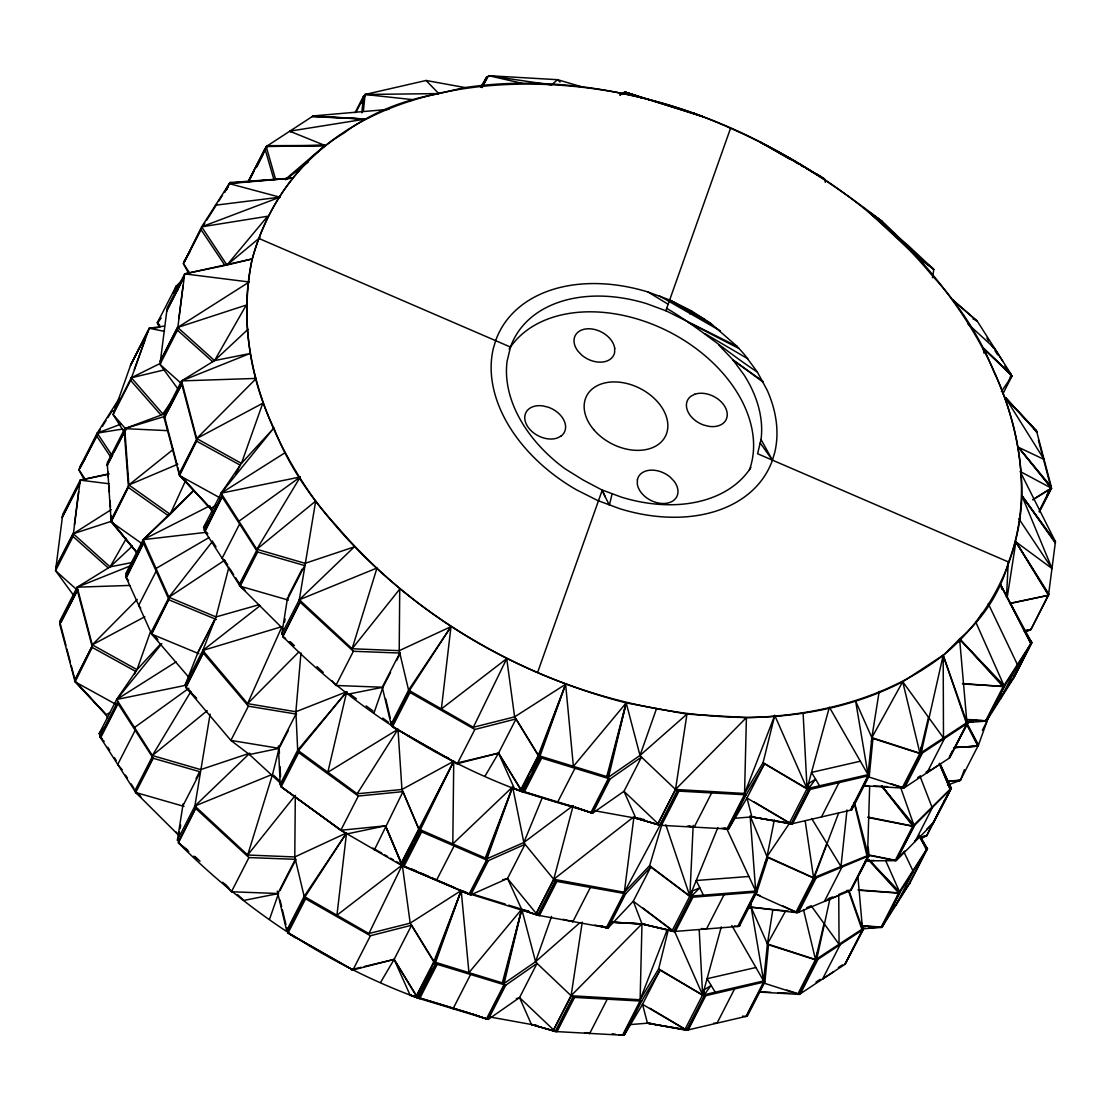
<?xml version="1.0" encoding="UTF-8"?>
<svg xmlns="http://www.w3.org/2000/svg" width="1111" height="1111" viewBox="0 0 1111 1111"><rect width="100%" height="100%" fill="white"/><g stroke="black" fill="none" stroke-linecap="round" stroke-linejoin="round"><path stroke-width="1.5" d="M300.97 652.976L295.873 711.748L297.692 750.161L357.186 793.768L401.946 789.49L453.746 761.257L452.802 843.929L487.007 858.761L523.837 842.527L573.193 805.544L553.764 879.287L536.266 913.492L537.613 915.2L608.148 927.949L633.284 901.229L650.782 867.024L691.125 897.341L755.244 892.3L756.855 892.05L767.951 857.595L814.613 878.537L869.094 855.734L868.219 847.29M854.137 802.614L866.955 855.831L867.552 855.442L867.594 852.637L866.955 855.831L813.585 877.746L796.087 911.95L782.102 905.632M867.552 855.442L869.649 786.56M639.256 999.706L640.13 999.761L641.977 923.866L612.244 922.13L645.408 924.227M743.69 793.421L744.564 793.476L746.411 717.581C816.196 716.22 887.245 698.652 943.183 655.323C991.012 616.286 1019.898 557.361 1021.884 495.7C1022.259 388.114 958.529 292.554 882.453 221.603L881.703 221.033C826.667 178.677 768.048 140.625 702.499 116.516L626.382 92.463L624.59 92.019L620.202 95.046M693.181 825.362L689.862 896.091L672.349 930.296L642.852 907.993M1006.51 597.274L1008.177 563.194M774.367 819.849L766.979 856.664L755.688 891.036L691.584 896.077L699.819 887.828L691.834 891.23L691.584 896.077L689.862 896.091L649.616 865.677L661.753 824.959M108.947 473.8L80.228 480.146L62.73 514.351L55.55 570.693L73.854 595.718M76.937 589.816L55.55 570.693L73.048 536.488L80.228 480.146L108.781 474.203M693.139 113.003L702.499 116.516C546.612 56.05 305.386 67.785 252.239 258.932L184.662 273.861L167.164 308.066L159.984 364.408L178.274 389.433M181.371 383.531L159.984 364.408L177.482 330.203L184.662 273.861L224.977 265.473L200.883 229.394L204.868 223.103M959.307 642.38L959.612 638.992L1003.969 685.543L1003.122 686.598L962.39 683.543M361.839 112.878L363.436 96.31L364.936 95.963L361.131 103.392M628.59 1024.703L647.463 1023.189L686.57 1030.286L747.411 1016.051L764.923 981.846L768.506 944.767L816.627 960.196L863.4 929.365L861.469 922.769M733.024 818.418L751.897 816.904L791.004 824.001L850.373 810.238L851.845 809.766L852.179 806.392M851.845 809.766L869.344 775.561L872.94 738.482L921.061 753.911L967.834 723.08L965.903 716.484M363.38 111.183L365.088 94.477L426.082 80.478L465.023 87.561M772.839 909.701L767.409 943.933L763.618 980.957L704.235 994.72L702.624 994.956L658.656 968.889L668.308 929.824M879.176 691.445L871.843 737.648L868.052 774.673L807.058 788.671L763.09 762.604L774.756 715.401L807.058 788.671L789.546 822.876L754.383 802.017M846.999 810.002L840.971 866.511L811.627 818.474M703.402 994.776L704.013 989.901L711.137 985.443L704.235 994.72L704.013 989.901M807.836 788.491L808.447 783.616L815.571 779.158L808.669 788.435L808.447 783.616M74.409 524.795L78.617 491.77M178.843 318.51L183.051 285.485M623.424 892.119L624.326 892.272L633.95 816.724L553.764 879.287L536.238 913.492L536.96 914.367M920.547 838.805L926.685 835.819L935.365 818.154M944.183 801.628L944.503 800.309M1039.368 512.046L1051.548 488.257L1020.12 471.453L1055.45 541.71L1048.478 595.288L1030.966 629.493L1024.842 632.478M650.782 867.024L625.646 893.744L556.917 881.426L555.111 880.995L525.031 844.291L488.326 860.664L486.562 860.011L469.05 894.216L402.307 865.83L340.827 830.25L281.18 786.796L280.194 784.366L297.692 750.161L346.743 691.709L298.456 750.717L298.678 752.605L358.325 796.045L403.001 791.615L418.639 829.014L452.802 843.929L512.629 786.88L523.837 842.527L525.031 844.291L507.533 878.495L470.828 894.869L402.307 865.83L419.889 831.125L401.946 789.49L397.988 729.274L327.828 772.242L346.743 691.709L295.873 711.748L247.572 703.652L202.785 650.463L216.006 616.924L228.935 567.054M764.923 981.846L704.068 996.081L660.031 970.125L642.519 1004.33L624.174 1035.299L555.194 1031.522L553.584 1029.939L571.096 995.734L582.247 922.116M869.344 775.561L808.502 789.796L764.451 763.84L746.953 798.045L728.608 829.014L659.628 825.237L658.018 823.654L675.53 789.449L686.945 714.123L746.411 717.581L675.53 789.449L657.99 823.654M188.787 851.734L178.454 842.888L178.677 841.43L196.189 807.225L178.454 842.888C246.545 911.284 328.842 965.598 419.666 998.65L488.243 1019.412L519.545 997.595L537.044 963.39L535.571 961.723L521.753 909.187L508.657 905.159M285.471 638.811L282.888 636.603L283.111 635.145L300.609 600.94L282.888 636.603C350.979 704.999 433.276 759.313 524.086 792.365L592.677 813.127L623.979 791.31L641.478 757.105L640.005 755.438L626.187 702.902C504.505 671.586 391.933 601.69 315.677 501.103C265.598 432.165 233.185 344.479 252.239 258.932L226.963 265.057L201.646 226.838L230.005 182.551L292.082 178.121L229.158 183.607L224.589 192.522M816.113 959.126L817.029 953.113L816.807 958.835L815.502 959.515L798.004 993.72L786.782 990.082M920.533 752.841L921.463 746.828L921.241 752.55L919.936 753.23L902.438 787.435L891.216 783.797M1007.219 597.371L1015.885 541.862L1052.034 568.526L1021.884 495.7L1055.45 541.71M178.677 841.43L177.385 840.222L183.148 803.808M177.385 840.222L194.883 806.017L210.104 714.109M283.111 635.145L281.819 633.937L287.582 597.524M281.819 633.937L299.317 599.746L315.677 501.103L256.794 549.251L221.103 493.187L241.448 463.37L273.861 428.013L221.103 493.187L203.591 527.392L204.993 531.655L240.157 586.205L283.291 629.159M932.504 277.694L933.823 269.417L913.867 253.877L868.385 211.673L881.703 221.033M179.468 832.028L178.857 835.444L135.723 792.49L99.782 736.482L117.877 701.388L118.072 703.735L153.221 758.285L200.299 771.853L182.801 806.058M180.079 828.612L180.69 825.195M284.513 622.327L285.124 618.91M830.014 898.452L816.807 958.835L862.483 928.879L857.859 875.996M965.973 719.303L966.917 722.594L943.183 655.323L921.241 752.55L966.917 722.594L959.612 638.992L1003.483 686.029L985.624 720.803L968.653 719.525M601.745 489.854L612.119 493.687L609.411 505.199L601.745 489.854L583.081 479.98L565.18 468.884A134.903 94.713 27.1 0 1 507.074 361.353L510.602 346.701A134.903 94.713 27.1 0 1 646.644 303.664L666.35 310.955L737.135 346.424L744.592 354.715L757.396 372.102L767.173 390.197A151.082 106.087 27.1 0 1 774.728 452.524L772.312 460.565A151.082 106.087 27.1 0 1 619.952 508.769L597.871 500.589L576.692 489.951A151.082 106.087 27.1 0 1 493.381 348.298L495.798 340.244A151.082 106.087 27.1 0 1 648.157 292.054L669.655 299.998M466.092 892.064L461.19 890.55L468.953 972.653L504.116 983.416L521.753 909.187L468.953 972.653L433.79 961.779L410.195 923.158L402.293 864.927L396.433 861.567M608.55 777.131L626.187 702.902L686.945 714.123L640.005 755.438L608.55 777.131L538.224 755.494L514.615 716.873L506.727 658.642L441.373 708.929L450.983 626.66L399.21 650.671L352.118 648.741L299.317 599.746L354.256 546.904L305.094 563.319L256.794 549.251L300.303 476.952L221.103 493.187L284.93 452.816M690.695 896.022L691.834 891.23M747.925 908.215L751.203 907.451L767.409 943.933L815.502 959.515L824.056 923.574L811.169 905.784L806.711 907.687M919.936 753.23L928.49 717.289L902.715 681.71L871.843 737.648L919.936 753.23L902.715 681.71M762.688 381.087L733.093 360.075L744.189 375.143A134.903 94.713 27.1 0 1 761.035 439.47L757.591 453.732L1008.594 562.041C1031.98 500.478 1021.523 429.846 993.706 371.435A307.664 216.034 27.1 0 0 932.171 275.556C871.718 202.174 788.921 150.193 700.944 115.933A410.084 287.943 27.1 0 0 463.565 87.811L437.359 93.935A307.664 216.034 27.1 0 0 344.104 132.987C297.734 160.706 265.654 208.34 251.947 260.127C240.476 317.052 248.822 377.309 274.417 429.346A307.664 216.034 27.1 0 0 335.953 525.225C437.04 644.186 591.913 715.998 747.939 717.525A410.084 287.943 27.1 0 0 903.882 681.071L944.156 654.518L960.487 638.103A307.664 216.034 27.1 0 0 1008.594 562.041M503.227 983.138L521.753 909.187L502.325 982.971M607.648 776.853L626.187 702.902L573.387 766.368L565.624 684.265L514.615 716.873L473.328 727.261L408.584 690.125L399.21 650.671L399.738 589.108L352.118 648.741L376.99 568.013L299.317 599.746M272.237 775.575L279.153 748.356L230.88 740.412L185.856 687.32L203.882 651.768L185.856 687.32L196.605 698.111M606.759 776.686L626.187 702.902M721.275 926.866L702.624 994.956L685.126 1029.161L649.949 1008.302M814.294 877.468L838.611 813.085M164.345 326.079L149.249 328.245L130.709 364.894L113.1 414.556L124.071 431.887M126.487 429.832L113.1 414.556L130.598 380.365L149.249 328.245L157.581 327.759M272.57 774.298L247.684 855.026L294.79 856.956L346.549 832.944L336.939 915.214L402.293 864.927L368.894 933.546L304.164 896.41L294.79 856.956L295.304 795.393L247.684 855.026L194.883 806.017L249.822 753.189L200.66 769.604L152.36 755.536L116.669 699.472L137.014 669.655L160.165 644.408M613.161 922.38L642.019 923.963L673.627 931.532L737.732 926.491L739.357 926.255L740.94 921.325M269.584 919.116L278.5 893.536L231.449 891.758L225.227 884.314M374.018 712.831L382.934 687.251L390.544 672.391M504.116 983.416L535.571 961.723L551.57 916.394M640.005 755.438L656.573 708.499M150.277 632.27L137.014 669.655L92.255 644.824L77.159 587.177L110.1 566.874L132.417 546.029M537.696 672.155L602.273 490.048L605.328 497.02M665.836 310.774L730.413 128.654M435.568 962.432L461.19 890.55L410.195 923.158L368.894 933.546M487.007 858.761L512.629 786.88L485.243 858.109M539.988 756.147L565.624 684.265L538.224 755.494L520.726 789.699L521.615 789.977L528.461 776.589M134.334 369.519L145.263 338.98M862.872 928.782L881.87 927.393L909.965 882.967M964.376 769.715L960.418 780.325L947.502 785.102M989.79 713.554L978.513 744.925L960.418 780.325L955.391 781.061M967.306 722.497L986.304 721.108L987.137 720.053L1013.815 677.891L1031.897 642.477L1026.161 633.881M1031.55 643.047L1004.65 685.862L987.137 720.053M857.956 889.828L898.688 892.883L927.06 848.61L920.533 836.444M954.446 747.62L977.916 746.12L978.513 744.925L967.084 723.636M1001.9 589.413L1000.469 584.525L1031.494 642.325L1013.399 677.724L1000.775 697.305M1030.897 643.519L1000.469 584.525L1030.897 643.519L1003.969 685.543L976.041 622.66L982.152 613.133M434.693 962.057L461.19 890.55L433.79 961.779L416.292 995.984L418.055 996.636M486.132 858.386L512.629 786.88M565.624 684.265L539.127 755.772L531.516 770.645M472.286 1014.037L488.243 1019.412L505.741 985.207L537.044 963.39L571.096 995.734L640.13 999.761L667.239 929.657M610.175 778.922L608.384 778.492L590.871 812.697L575.123 807.225L592.677 813.127L610.175 778.922L641.478 757.105L675.53 789.449L744.564 793.476L774.756 715.401M726.775 828.778L755.688 891.036L750.119 815.835L766.979 856.664L813.585 877.746L826.876 843.443M186.384 685.973L185.273 684.668L198.508 651.129L214.479 619.91M717.845 827.626L689.862 896.091L665.864 824.917M523.837 842.527L542.265 797.781M185.995 479.744L170.164 514.296L143.18 539.668L125.682 573.873L126.557 575.845L144.055 541.64L125.751 576.609L151.735 634.159L188.481 676.905M374.365 849.957L403.001 791.615M420.333 829.861L453.746 761.257L401.14 863.205L402.835 864.066M473.328 727.261L506.727 658.642M453.746 761.257L414.181 839.805M130.709 364.894L148.207 330.689M130.473 365.533L147.985 331.328M189.106 274.223L183.384 263.599L201.646 226.838L279.875 197.189L229.158 183.607M200.883 229.394L183.384 263.599L190.134 273.695M184.579 261.696L202.091 227.505M83.853 478.994L78.95 469.884L79.714 467.314L97.212 433.109L119.224 398.53M100.434 429.388L78.95 469.884L85.7 479.98M80.159 467.981L97.657 433.79M160.512 318.121L157.373 322.718L159.595 327.37L157.373 322.718L176.177 286.207L183.121 279.264M173.455 292.846L176.496 286.902M226.2 189.995L230.005 182.551L233.407 182.815M226.7 189.425L228.227 186.454M113.85 411.987L131.584 377.143M166.664 310.733L184.176 276.542M166.581 311.427L184.079 277.222M62.23 517.018L79.742 482.827M62.147 517.712L79.645 483.507M248.225 181.51L264.96 148.791L266.557 147.749M249.058 181.954L248.711 180.76L266.223 146.555L313.205 115.919L388.947 109.336M250.072 178.885L253.877 171.441M255.405 168.469L266.821 146.166L324.94 145.458L285.444 179.343M256.655 166.497L267.307 145.68L324.94 145.458L289.652 131.181L365.408 119.071L313.205 115.919M256.669 167.081L262.751 155.179M166.206 413.223L124.738 428.638L107.239 462.843L111.156 521.864L137.472 553.445M106.753 465.509L124.918 431.054L114.252 451.871M160.276 360.964L177.774 326.759M160.178 361.644L177.691 327.439L249.239 282L184.662 273.861M107.406 465.245L112.739 454.843M55.842 567.249L73.34 533.044M55.758 567.929L73.257 533.724L111.225 509.616M248.003 329.328L214.534 360.589L181.593 380.892L164.095 415.097L176.996 464.384M124.251 431.304L128.404 486.215L110.892 520.42L137.639 553.417M131.07 565.582L77.159 587.177L59.661 621.382L65.993 645.574M128.404 486.215L111.086 521.156L137.458 553.292M212.701 513.24L210.562 508.491L179.538 475.577L164.164 417.917L182.232 383.351M128.598 486.951L111.156 521.864L141.403 543.237M181.468 384.837L164.164 417.917M107.531 717.873L106.142 714.776L75.117 681.862L59.73 624.201L77.798 589.635L61.063 622.354M355.062 112.669L363.436 96.31M355.951 112.322L365.088 94.477L438.748 93.588L426.082 80.478M126.085 577.345L143.25 542.404M179.01 474.105L196.522 439.9L181.662 383.712M143.583 543.14L126.279 578.081L128.57 580.511M196.522 439.9L179.343 474.841L210.562 508.491L216.089 505.213M74.576 680.39L92.088 646.185L77.228 589.997M196.841 440.636L179.538 475.577L219.742 497.714M92.088 646.185L74.909 681.126L91.102 698.569M92.421 646.921L75.117 681.862L115.308 703.999M143.777 543.876L156.179 571.179L138.681 605.384L140.722 608.148M102.17 738.801L99.782 736.482L100.379 735.579L99.171 733.677L116.669 699.472L161.887 643.616M156.179 571.179L168.441 598.496L150.943 632.701L153.332 635.02M168.441 598.496L168.9 599.218L151.402 633.423L157.554 639.325M204.813 529.294L222.311 495.103L204.202 530.197L207.799 533.683M157.804 639.894L151.735 634.159L168.9 599.218M204.66 530.919L222.172 496.714L221.714 495.992M222.172 496.714L204.993 531.655L207.424 533.947M100.226 737.204L117.738 702.999M118.072 703.735L100.559 737.94L104.212 741.384M235.657 474.078L240.226 465.162L197.05 441.373M134.278 674.419L135.792 671.447L92.616 647.657M222.506 497.45L239.615 524.017L222.117 558.222L227.769 564.721M135.181 730.302L117.683 764.507L122.196 769.701M482.23 87.519L487.562 77.103L486.674 77.062L481.355 87.477L488.576 75.687L557.611 79.7L581.178 86.658M197.689 653.199L215.187 618.994M185.273 684.668L202.785 650.463L259.96 605.828M239.615 524.017L256.613 550.612L239.115 584.817L244.337 589.344M152.193 756.897L134.681 791.101L139.903 795.629M256.613 550.612L257.196 551.292L239.698 585.497L242.24 587.677M245.434 590.677L240.157 586.205L257.655 552L257.196 551.292M152.762 757.577L135.264 791.782L137.806 793.962M141 796.962L135.723 792.49L153.221 758.285M288.346 596.038L302.039 569.276M287.235 599.773L304.733 565.568L257.655 552M196.091 778.533L199.133 772.576M203.355 653.115L248.378 706.207L230.88 740.412L249.419 754.536L281.111 783.755M278.472 748.245L295.984 714.04M279.916 746.87L288.291 730.51M280.958 784.922L298.456 750.717M488.326 860.664L470.828 894.869L402.39 865.33L385.503 825.82L340.827 830.25L281.18 786.796L298.678 752.605M331.731 680.515L335.883 685.473L353.381 651.282L400.432 653.06M231.449 891.758L248.947 857.567L295.998 859.345L280.028 890.564M399.779 653.032L382.267 687.237L391.086 724.33L392.502 726.719L399.696 731.538M396.627 660.49L399.668 654.546M277.847 893.522L295.345 859.317M391.086 724.33L408.584 690.125L450.983 626.66L409.417 690.598L391.919 724.803L391.128 721.539M286.707 927.824L287.485 931.087L286.652 930.615L304.164 896.41L346.549 832.944L304.983 896.883L287.485 931.087L288.068 933.004L295.276 937.823M608.384 778.492L539.821 757.521L516.046 718.928L498.547 753.133L457.343 763.674L392.502 726.719L410.001 692.514L409.417 690.598M505.741 985.207L435.387 963.792L411.612 925.213L394.113 959.418L352.923 969.959L288.068 933.004L305.567 898.799L304.983 896.883M340.827 830.25L358.325 796.045M401.557 863.4L419.055 829.195M402.001 863.594L411.903 844.263M486.562 860.011L420.763 831.5L403.251 865.705L402.307 865.83L385.503 825.82L346.438 834.042L281.18 786.796M421.583 831.972L404.085 866.177L402.307 865.83M539.821 757.521L522.323 791.712L498.547 753.133L455.552 763.368L457.343 763.674L474.855 729.469L516.046 718.928M361.047 967.292L351.118 969.653L352.923 969.959L370.421 935.754L411.612 925.213M689.862 313.913L691.417 310.872L670.225 300.22L711.179 323.718L737.135 346.424M436.581 880.148L454.093 845.943M521.156 789.838L538.654 755.633M416.722 996.123L434.234 961.918M417.18 996.261L431.651 968.014M487.451 860.289L469.953 894.494L461.259 891.286L539.418 915.631L556.917 881.426M540.724 757.785L523.212 791.99L514.518 788.782L498.547 753.133L485.035 776.089M435.387 963.792L417.889 997.997L394.113 959.418L364.352 966.501M436.29 964.07L418.791 998.275L410.084 995.067L394.113 959.418L380.601 982.374M541.599 758.16L524.086 792.365L514.518 788.782L573.484 806.725M437.165 964.445L419.666 998.65L410.084 995.067L470.689 1013.51L410.084 995.067M574.998 768.27L557.486 802.475L514.518 788.782M453.052 1008.76L470.564 974.555M555.111 880.995L537.613 915.2L521.851 909.728L507.533 878.495L502.575 879.856M556.014 881.162L538.516 915.367L521.851 909.728L528.6 910.951M609.272 778.658L591.774 812.863L575.123 807.225M503.95 984.777L486.451 1018.981L472.258 1014.051M504.852 984.943L487.34 1019.148L472.203 1014.024M563.013 919.325L572.887 921.63L590.385 887.425M594.885 925.088L606.37 927.741L623.868 893.536M624.757 893.591L607.245 927.782L600.676 925.894M764.451 763.84L746.106 794.809L677.127 791.032L659.628 825.237L635.867 818.21L593.677 810.572M678.016 791.088L660.517 825.279L635.867 818.21L623.979 791.31L658.851 824.459M660.031 970.125L641.686 1001.094L572.707 997.317L555.194 1031.522L531.447 1024.495L490.937 1017.162M625.646 893.744L608.148 927.949L601.759 926.143M573.582 997.372L556.083 1031.563L531.447 1024.495L519.545 997.595L516.282 998.65M678.918 791.24L661.406 825.445L635.867 818.21L640.825 818.474M556.986 1031.73L574.484 997.525M687.278 826.126L694.139 827.181L711.637 792.976M584.567 1032.675L589.705 1033.466L607.203 999.261M691.125 897.341L673.627 931.532L633.284 901.229L642.019 923.963L674.474 931.476L691.972 897.271M721.775 828.264L726.886 829.028L744.398 794.837M692.847 897.313L675.349 931.518L642.019 923.963M745.231 794.768L727.733 828.973L724.483 828.223M639.964 1001.122L622.466 1035.313L619.049 1034.813M746.106 794.809L728.608 829.014L725.275 828.264M623.299 1035.258L640.797 1001.053M624.174 1035.299L641.686 1001.094M724.025 894.744L706.513 928.949L701.43 928.56M1009.302 379.712L1011.26 374.518L977.374 321.301L952.446 299.678L977.374 321.301M1002.914 393.808L1012.038 375.962L983.193 347.979L983.943 353.076M764.91 863.539L767.951 857.595M755.244 892.3L737.732 926.491L734.329 925.88M738.509 926.31L756.022 892.119M808.502 789.796L791.004 824.001L746.953 798.045L751.897 816.904L790.115 823.529M739.357 926.255L756.855 892.05M791.782 823.82L809.28 789.615M704.068 996.081L686.57 1030.286L642.519 1004.33L647.463 1023.189L687.348 1030.105L704.846 995.9M810.113 789.546L792.615 823.751L751.897 816.904M705.679 995.831L688.181 1030.036L684.793 1029.466M821.46 816.946L838.958 782.741M734.524 989.026L717.026 1023.217L713.637 1023.217M871.413 741.454L872.94 738.482M814.613 878.537L797.115 912.742L751.036 907.159L747.759 907.923L751.036 907.159L788.393 911.173M850.373 810.238L867.872 776.047M816.085 878.065L798.587 912.27L797.115 912.742L755.119 893.897M851.068 809.947L868.58 775.756M763.451 982.318L745.939 1016.523L742.537 1016.107M746.648 1016.232L764.146 982.041M841.902 867.191L824.404 901.396L798.587 912.27L791.796 911.548M1047.131 494.867L1051.298 486.799L1036.452 430.61L1005.344 397.557L1044.062 459.44L1018.343 447.205L1051.548 488.257L1032.924 499.728M1039.174 511.31L1051.298 486.799L1018.343 447.205L1051.548 488.257M1039.715 510.463L1051.131 488.16L1043.937 460.94M867.802 856.414L850.304 890.619L824.404 901.396L837.361 896.008M846.915 890.425L850.901 890.23L868.399 856.025M869.094 855.734L850.901 890.23M921.061 753.911L903.562 788.116L863.039 785.713M922.352 753.23L904.854 787.435L903.562 788.116L868.274 776.797M816.627 960.196L799.128 994.401L758.605 991.998M763.84 983.082L799.128 994.401L800.42 993.72L817.918 959.515M897.938 787.116L904.854 787.435L926.991 772.742L944.503 738.551M800.42 993.72L822.571 979.027L840.069 944.836M940.545 765.59L951.377 788.352L913.478 826.459L895.98 860.664L865.413 860.817M867.608 855.067L895.98 860.664L913.964 825.973M949.419 756.799L952.46 750.855M896.466 860.178L914.561 825.584M926.991 772.742L949.238 758.16L966.751 723.955M949.238 758.16L967.237 723.469M967.834 723.08L949.724 757.674M822.571 979.027L844.818 964.445L862.317 930.24M844.818 964.445L862.803 929.754M863.4 929.365L845.304 963.959M897.063 859.775L914.992 841.652L932.49 807.447M936.045 816.891L950.988 788.157L940.517 764.576M926.685 835.819L919.894 837.222L926.685 835.819L950.988 788.157L940.656 766.09M914.992 841.652L933.032 823.612L950.905 788.852M951.377 788.352L933.032 823.612M1004.65 685.862L986.304 721.108L965.945 719.65M897.257 896.299L898.785 893.313M982.36 730.302L986.929 721.386M922.672 841.582L927.477 848.762L899.368 893.188L881.87 927.393L861.511 925.935M882.231 926.824L900.216 892.147M1000.636 697.208L1002.15 694.236M1000.414 698.93L1017.912 664.739M910.659 875.246L912.187 872.274M895.98 905.215L913.492 871.024M1013.815 677.891L1031.897 642.477M909.381 884.162L927.477 848.762M554.417 1030.744L553.556 1029.939L571.096 995.734L641.977 923.866M553.764 879.287L624.326 892.272L660.476 824.473M767.409 943.933L785.769 910.673M214.534 360.589L246.239 305.081L177.691 327.439L214.534 360.589L249.781 353.576L181.593 380.892L196.689 438.539L241.448 463.37L262.779 403.224L196.689 438.539L256.28 378.407L181.593 380.892M112.419 520.948L73.257 533.724L110.1 566.874L126.376 538.363M480.632 87.255L486.674 77.062M744.564 793.476L763.09 762.604M640.13 999.761L658.656 968.889M190.536 692.097L152.36 755.536L207.229 710.665M206.729 220.159L216.923 204.035M218.784 201.105L222.492 195.23M224.353 192.3L228.061 186.426M102.295 426.443L106.003 420.583M107.864 417.653L111.572 411.778M114.35 407.39L118.058 401.515M357.186 793.768L397.988 729.274M184.148 261.029L189.648 252.391M79.714 467.314L85.214 458.676M1004.163 686.348L963.098 683.987M988.262 716.942L999.872 698.694M1013.635 677.085L1031.494 642.325L1025.772 633.659M882.939 924.63L890.98 912.006M892.758 909.201L895.438 904.979M909.562 882.801L927.06 848.61L920.422 838.541M985.624 720.803L986.471 719.747M870.302 855.262L895.341 860.275L912.839 826.07L950.141 789.199L939.517 763.285M896.341 903.59L908.965 884.009M766.979 856.664L790.115 822.362M203.591 527.392L207.424 521.781M99.171 733.677L102.99 728.066M1001.372 391.586L1012.038 375.962L983.193 347.979L1011.26 374.518M160.678 363.2L131.362 377.782L162.831 413.917L172.677 399.752M212.382 541.501L168.9 597.246L216.006 616.924L259.349 604.648M624.326 892.272L649.616 865.677M137.25 599.412L92.255 644.824L144.833 616.73M298.831 651.976L247.572 703.652L281.986 626.604L202.785 650.463M181.343 282.027L174.885 288.527L176.357 291.624M193.828 490.52L170.164 514.296L128.848 484.951L124.738 428.638L165.525 416.167M161.067 318.024L158.998 321.093M898.841 856.998L904.854 850.984M933.49 822.348L926.588 829.389M914.478 841.36L919.325 836.569M193.481 490.59L143.18 539.668L168.9 597.246L224.783 560.166M535.571 961.723L579.97 922.644M162.831 413.917L166.692 410.528M259.946 237.587L226.963 265.057L267.654 216.256L201.646 226.838M173.413 449.247L128.848 484.951L177.829 464.217M285.624 179.774L308.511 161.789M238.948 521.212L300.303 476.952M134.514 727.497L188.898 688.264M619.799 94.921L623.507 93.213M290.554 131.917L293.373 130.056M927.005 772.756L938.128 765.451M822.571 979.041L833.694 971.736M917.644 777.631L920.422 775.811M815.988 982.096L820.154 979.36M925.977 772.173L930.171 769.451M838.305 967.584L842.499 964.862M176.149 661.85L116.669 699.472L187.44 684.959M1032.744 499.7L1048.298 489.937M409.556 101.434L412.487 99.615L365.088 94.477M93.421 701.069L106.142 714.776L110.281 712.318M156.04 568.457L209.09 537.502M209.798 505.838L143.18 539.668L205.674 532.391M796.087 911.95L797.559 911.492M828.042 898.827L832.639 896.938M847.915 890.661L838.749 894.438L839.055 944.253L824.056 923.574M194.883 806.017L270.973 774.936M112.003 455.454L97.212 433.109L121.155 424.041M760.646 142.361L790.74 159.54L759.813 141.889L761.507 142.75M177.954 289.985L176.177 286.207L179.482 285.305M131.362 377.782L164.484 369.852M860.331 761.216L811.502 772.423L819.626 785.894M755.897 967.5L707.082 978.708L715.192 992.179M789.546 822.876L790.338 822.695M685.126 1029.161L685.904 1028.98M1027.606 630.256L1030.966 629.493L1048.798 593.982L1015.885 541.862L1048.478 595.288L1009.774 603.579M1024.245 630.937L1030.966 629.493L1024.203 630.909M249.419 754.536L279.153 748.356L279.403 753.341M1009.552 603.398L1048.478 595.288M110.1 566.874L133.598 562.194M278.5 893.536L243.892 900.41L237.546 894.563M97.212 433.109L122.599 429.054M215.409 205.216L279.875 197.189M110.975 411.501L114.364 411.084M966.709 721.872L970.111 721.567M978.624 720.817L982.041 720.511M869.094 927.546L874.204 927.102M176.177 286.207L179.579 285.916M966.389 722.192L973.139 721.65M979.902 721.095L986.665 720.539M861.955 928.477L865.33 928.199M868.705 927.935L878.843 927.102M229.644 183.121L292.082 178.121M748.925 876.468L696.222 880.509L703.402 895.147M977.916 746.12L954.363 747.495L977.916 746.12L966.209 723.428M77.159 587.177L129.779 585.428M324.94 145.458L266.223 146.555L275.625 179.44M865.636 860.581L874.204 860.47M650.852 1023.189L647.463 1023.189L681.39 1028.883M335.883 685.473L382.934 687.251L348.326 694.125L345.785 691.778M863.33 785.56L868.524 785.783M873.718 786.019L887.55 786.644M758.896 991.845L771.006 992.387M777.936 992.692L790.046 993.248M311.899 116.599L365.408 119.071L312.594 116.308M124.738 428.638L167.594 430.651M858.664 890.272L899.368 893.188M864.219 925.81L881.19 927.088L899.063 892.314L869.038 860.136M80.228 480.146L109.114 483.785M612.244 1033.785L615.647 1034.299M635.867 818.21L644.436 819.529M536.585 1025.286L531.447 1024.495L555.389 1031.272M248.378 706.207L296.651 714.151M868.413 817.585L913.478 826.459M867.774 817.057L912.839 826.07L881.467 785.866M149.249 328.245L164.525 331.397M521.712 83.2L488.576 75.687L551.445 84.936L557.611 79.7L560.055 82.047M521.851 909.728L528.447 911.256M723.567 828.237L726.886 829.028M689.098 825.89L694.139 827.181M586.344 1032.605L589.705 1033.466M559.097 802.906L573.512 806.794M240.157 586.205L288.457 600.121M135.723 792.49L184.023 806.405M973.014 318.926L976.347 319.899M600.037 925.866L606.37 927.741M702.499 116.516L624.59 92.019M471.008 893.577L505.394 904.146M694.014 113.378L694.917 113.655M569.707 920.644L572.887 921.63M625.479 92.296L641.936 97.879L626.382 92.463M612.119 493.687L621.466 497.159A134.903 94.713 27.1 0 0 750.925 467.453M169.233 599.954L216.395 619.494M151.735 634.159L198.883 653.699M259.53 238.74L510.518 347.076M419.889 831.125L420.763 831.5M411.848 869.08L416.625 871.163M419.805 872.552L429.36 876.704M432.54 878.093L454.816 887.786M755.702 893.675L760.355 895.785M687.723 322.051L739.037 348.535M705.416 319.732L674.196 302.498L720.386 330.87L659.267 295.818M1033.466 428.957L1036.452 430.61M410.001 692.514L474.855 729.469M392.502 726.719L457.343 763.674M305.567 898.799L370.421 935.754M288.068 933.004L352.923 969.959M798.073 163.761L789.268 158.123L824.543 179.024L825.32 182.315M800.989 165.442L803.92 167.108M806.85 168.789L823.723 178.552M446.414 757.049L449.344 758.73M372.949 848.096L381.753 853.151M384.698 854.831L387.628 856.512M390.558 858.192L393.488 859.886M705.207 333.814L747.759 358.728M691.417 310.872L711.179 323.718M648.157 292.054L668.142 304.261M666.697 308.344C698.638 327.231 726.441 351.743 757.396 372.102M817.14 174.121L824.543 179.024M882.453 221.603L868.385 211.673L907.465 244.878L933.143 268.793M128.654 487.673L168.539 515.823M880.093 221.214L880.842 221.783M733.093 360.075L763.215 382.17M349.521 693.75L356.437 698.819M366.13 705.929L373.06 710.998M382.753 718.109L388.295 722.164M932.573 268.112L913.867 253.877L933.823 269.417M282.888 636.603L285.527 638.658M289.485 641.741L292.124 643.797M178.454 842.888L187.69 850.082M289.346 642.13L293.221 645.449M193.953 856.15L197.827 859.47M185.856 687.32L191.078 691.834M177.482 330.203L212.715 361.714M73.048 536.488L108.281 567.999M967.82 323.829L994.248 347.924M300.387 602.412L353.381 651.282M195.953 808.683L248.947 857.567M882.106 222.936L884.62 225.269M911.02 249.697L916.047 254.35M290.651 642.144L294.415 645.63M317.024 666.614L323.301 672.447M273.834 775.464L278.875 780.158M195.008 856.581L200.036 861.247M222.644 882.231L228.922 888.064M519.545 997.595L553.584 1029.939M675.53 789.449L677.127 791.032M571.096 995.734L572.707 997.317M718.873 345.09L732.746 359.617M157.373 322.718L159.776 325.231M869.191 859.983L899.549 891.827L885.578 860.386M1036.646 431.346L1005.344 397.557L1036.966 432.082M181.357 476.647L210.562 508.491M79.256 685.487L106.142 714.776M959.612 638.992L1003.122 686.598M868.927 860.317L898.688 892.883M130.598 380.365L160.734 414.722M175.635 831.639L177.788 834.18M507.533 878.495L536.266 913.492M913.339 825.598L881.606 785.741L913.936 825.195L900.368 786.755M928.49 717.289L943.489 737.968L943.183 655.323L966.32 722.983M1055.367 542.39L1021.884 495.7L1055.408 543.112M760.188 442.983L772.437 460.148L761.035 439.47M96.449 435.679L110.906 457.329M1018.884 518.781L1052.034 568.526M975.139 319.871L975.597 320.579M994.97 350.659L997.678 354.853M1004.886 366.033L1007.594 370.227M986.901 338.063L988.693 340.855M991.387 345.063L993.165 347.854M1011.079 375.879L1010.288 374.421M994.262 347.91L1002.761 361.228M212.27 541.015L215.992 546.862M224.38 560.041L226.241 562.958M229.977 568.818L233.699 574.679M235.56 577.595L239.296 583.456M107.836 747.286L109.697 750.217M114.364 757.535L116.224 760.466M125.543 775.103L127.404 778.033M131.126 783.88L133.931 788.268M1015.885 541.862L1048.562 594.607M498.547 753.133L520.726 789.699M394.113 959.418L416.292 995.984M731.816 925.491L763.618 980.957L751.203 907.451M966.848 723.997L978.152 745.495M919.436 835.347L926.699 849.165M919.45 836.194L926.477 849.804M988.248 603.592L1017.37 664.503M903.979 852.04L912.95 870.788M1035.938 431.235L1036.271 431.971M210.048 506.533L212.756 512.56M211.187 508.935L212.562 512.032M871.843 737.648L855.637 701.166L868.052 774.673L829.375 707.193L807.058 788.671L803.1 713.22M674.446 931.046L702.624 994.956L699.208 929.796M939.309 763.632L950.141 789.199M385.503 825.82L401.14 863.205M920.227 776.783L931.976 807.155M849.054 890.8L862.483 928.879L861.539 925.588M848.457 890.814L861.886 929.268M264.96 148.791L273.903 179.524M1038.396 440.025L1043.507 459.343M854.526 802.642L868.246 855.151M177.871 467.731L179.19 472.744M66.868 648.921L70.382 662.309M71.257 665.656L74.756 679.029M803.489 909.617L815.502 959.515M385.67 698.68L390.35 718.275M280.069 900.077L281.625 906.604M282.402 909.867L285.916 924.56M277.278 891.161L286.652 930.615M805.142 820.585L813.585 877.746M107.906 471.981L108.267 477.036M108.892 485.465L109.378 492.201M109.989 500.63L110.489 507.366M111.1 515.782L111.35 519.156M280.055 766.632L280.541 776.603M278.375 745.953L280.194 784.366M750.842 902.035L751.036 907.159M509.13 349.104A134.903 94.713 27.1 0 1 667.892 331.189A134.903 94.713 27.1 0 1 749.453 469.856M614.716 348.354L614.619 352.52A21.581 15.151 27.1 0 1 581.678 355.048L577.984 351.173A21.581 15.151 27.1 0 1 586.997 328.828A21.581 15.151 27.1 0 1 614.716 348.354M637.395 479.771L637.283 483.924A21.581 15.151 27.1 0 0 665.003 503.45A21.581 15.151 27.1 0 0 674.016 481.105L670.322 477.244A21.581 15.151 27.1 0 0 637.395 479.771M561.124 436.012L557.278 438.026A21.581 15.151 27.1 0 1 526.156 423.805A21.581 15.151 27.1 0 1 542.932 405.904L548.251 407.209A21.581 15.151 27.1 0 1 561.124 436.012M694.722 394.252L690.889 396.266A21.581 15.151 27.1 0 0 703.749 425.069L709.082 426.374A21.581 15.151 27.1 0 0 725.844 408.473A21.581 15.151 27.1 0 0 694.722 394.252M960.418 780.325L947.003 781.172L960.418 780.325M593.663 429.568A44.246 31.066 27.1 0 0 665.183 436.692A44.246 31.066 27.1 0 0 619.146 382.17A44.246 31.066 27.1 0 0 593.663 429.568"/></g></svg>
